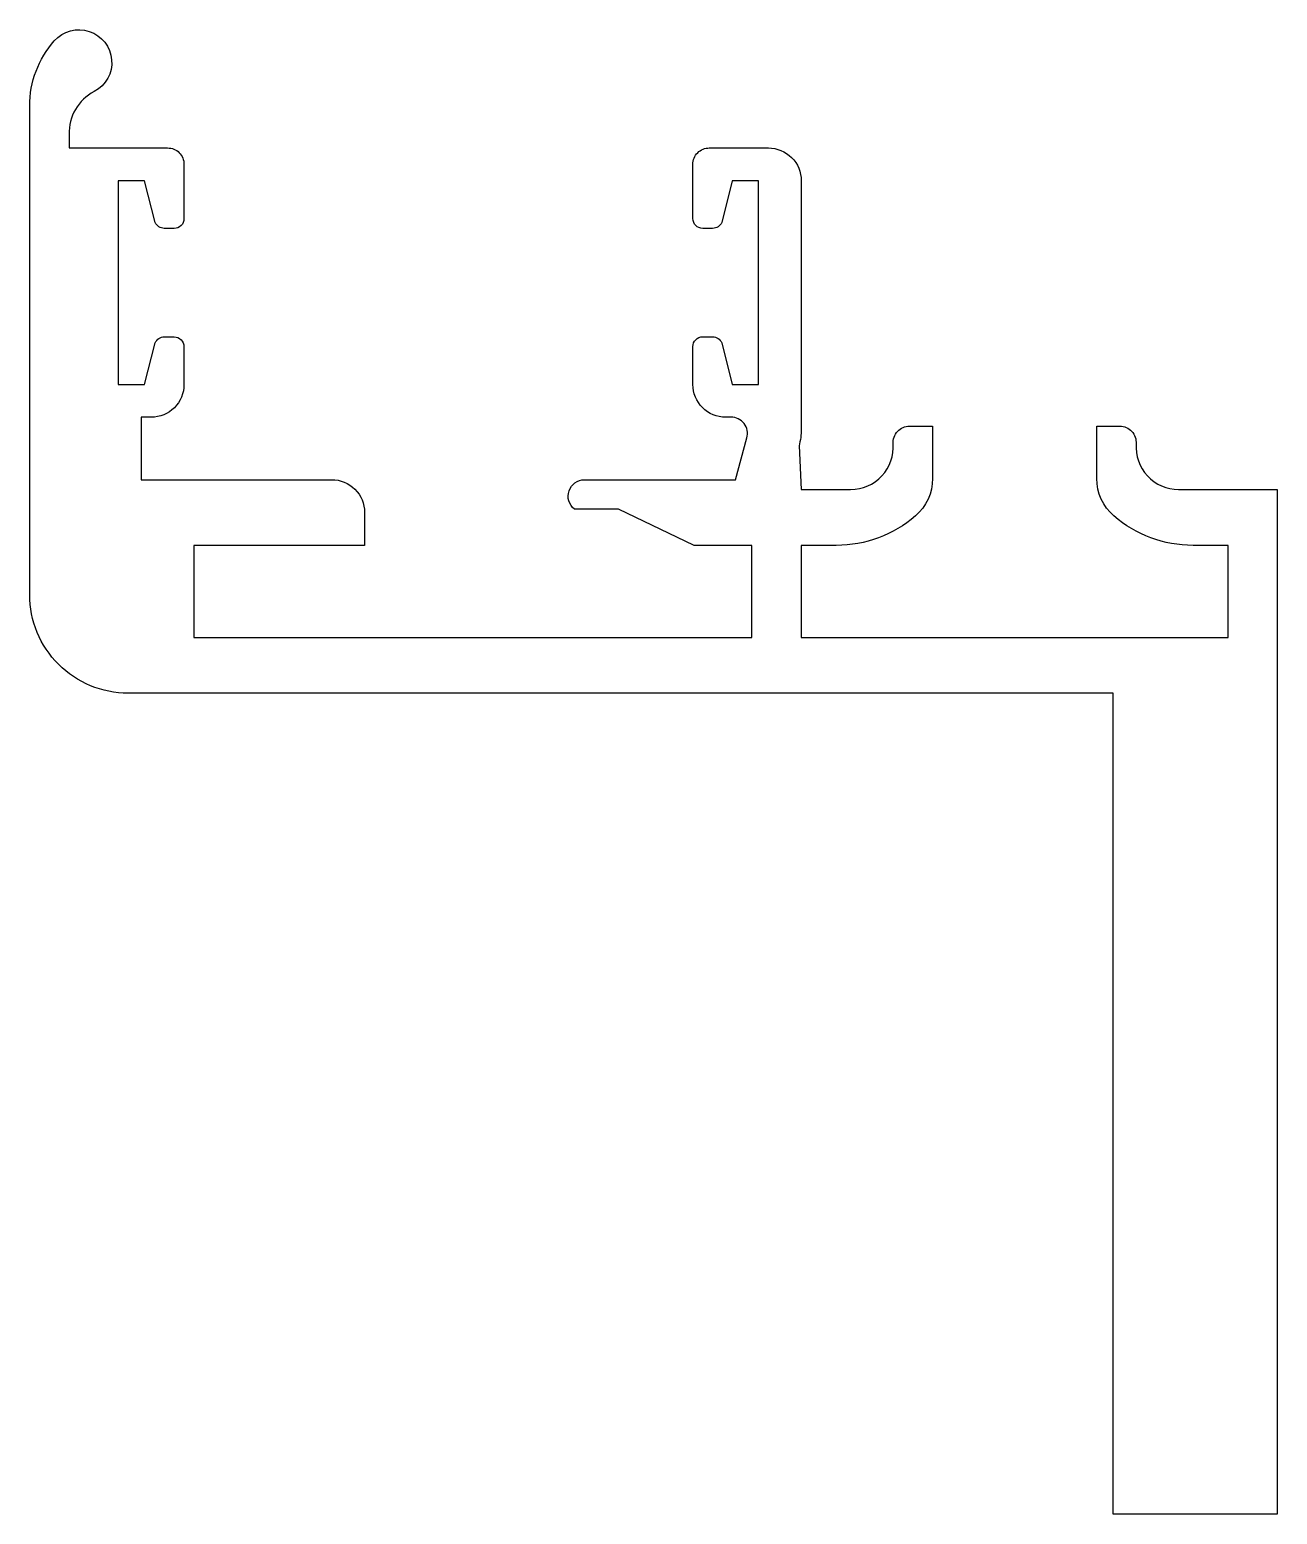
# Model space of a CAD drawing. Extents: x 1423.1 to 1461.1, y -26.7 to 18.5.
import ezdxf

# ---------------------------------------------------------------- set-up
doc = ezdxf.new("R2010")
doc.units = 0
doc.header["$LTSCALE"] = 15
doc.layers.get('0').update_dxf_attribs({"linetype": 'CONTINUOUS'})

msp = doc.modelspace()

# ---------------------------------------------------------------- linework, layer by layer
msp.add_lwpolyline([(1448.059, 4.502, 0.435663), (1449.355, 5.897, -0.435663), (1449.854, 6.433), (1450.554, 6.433), (1450.554, 4.834, -0.21854), (1450.032, 3.697, -0.179431), (1447.62, 2.802), (1446.554, 2.802), (1446.554, 0.002), (1459.554, 0.002), (1459.554, 2.802), (1458.488, 2.802, -0.179431), (1456.076, 3.697, -0.21854), (1455.554, 4.834), (1455.554, 6.433), (1456.254, 6.433, -0.435663), (1456.753, 5.897, 0.435663), (1458.049, 4.502), (1461.054, 4.502), (1461.054, -26.698), (1456.054, -26.698), (1456.054, -1.698), (1426.054, -1.698, -0.414214), (1423.054, 1.302), (1423.054, 16.179, -0.182676), (1423.804, 18.164, -1.200339), (1425.02, 16.618, 0.285302), (1424.254, 15.31), (1424.254, 14.902), (1427.254, 14.902, -0.419675), (1427.754, 14.402), (1427.754, 12.752, -0.427603), (1427.454, 12.452), (1427.153, 12.452, -0.292558), (1426.877, 12.636), (1426.554, 13.902), (1425.754, 13.902), (1425.754, 7.702), (1426.554, 7.702), (1426.877, 8.969, -0.301758), (1427.153, 9.152), (1427.454, 9.152, -0.414199), (1427.754, 8.852), (1427.754, 7.702, -0.415726), (1426.754, 6.702), (1426.454, 6.702), (1426.454, 4.802), (1432.254, 4.802, -0.416641), (1433.254, 3.802), (1433.254, 2.802), (1428.054, 2.802), (1428.054, 0.002), (1445.054, 0.002), (1445.054, 2.802), (1443.288, 2.802), (1440.992, 3.905), (1439.651, 3.905, -0.717755), (1439.954, 4.802), (1444.554, 4.802), (1444.895, 6.073, 0.516569), (1444.412, 6.702), (1444.254, 6.702, -0.414214), (1443.254, 7.702), (1443.254, 8.852, -0.414214), (1443.554, 9.152), (1443.855, 9.152, -0.301752), (1444.131, 8.969), (1444.454, 7.702), (1445.254, 7.702), (1445.254, 13.902), (1444.454, 13.902), (1444.131, 12.636, -0.301758), (1443.855, 12.452), (1443.554, 12.452, -0.414206), (1443.254, 12.752), (1443.254, 14.402, -0.414214), (1443.754, 14.902), (1445.554, 14.902, -0.414214), (1446.554, 13.902), (1446.554, 6.348, -0.065538), (1446.486, 5.83), (1446.554, 4.502)], format="xyb", close=True)

doc.saveas('drawing.dxf')
